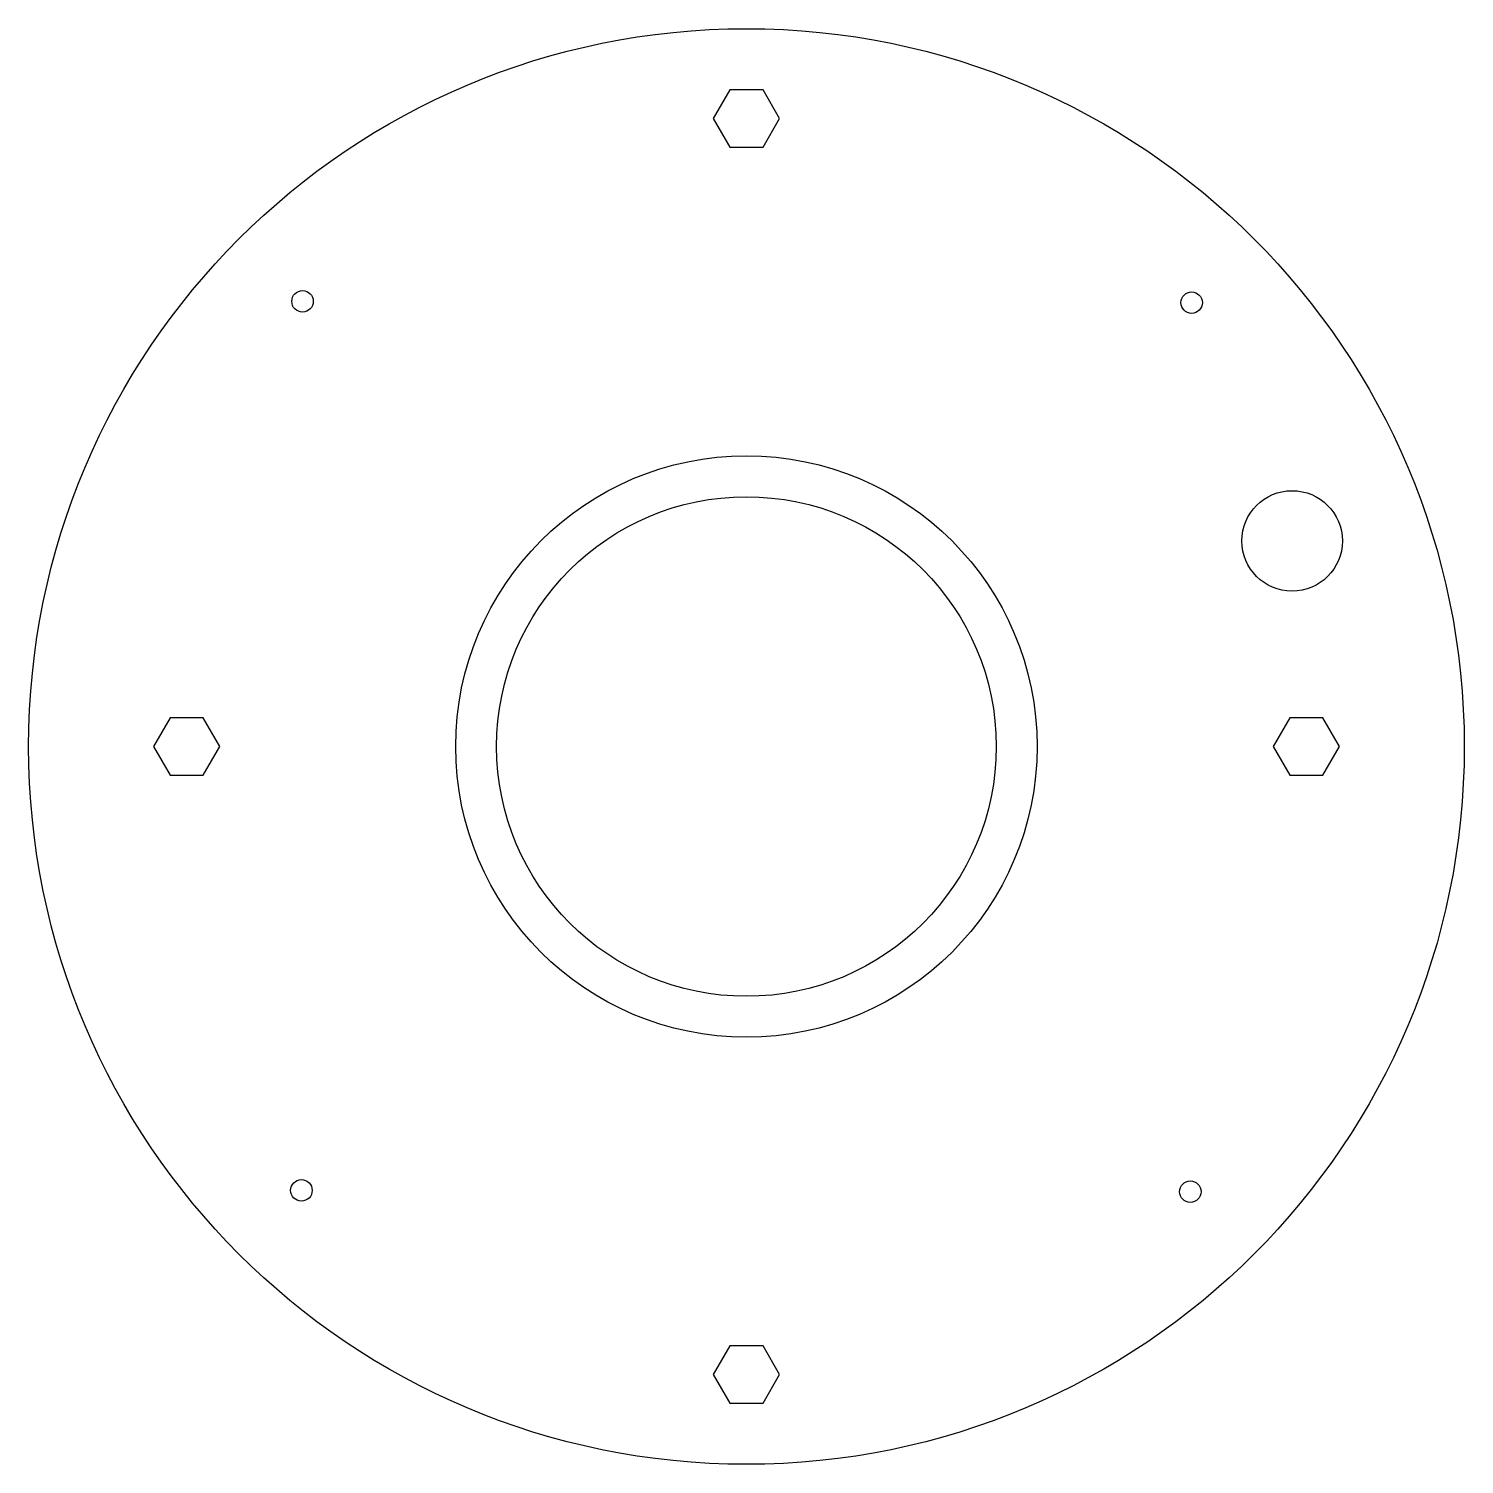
# Model space of a CAD drawing. Header units: millimetres. Extents: x -48 to 52, y -49 to 51.
import ezdxf

# ---------------------------------------------------------------- set-up
doc = ezdxf.new("R2010")
doc.units = ezdxf.units.MM
doc.layers.get('0').update_dxf_attribs({"linetype": 'CONTINUOUS'})

msp = doc.modelspace()

# ---------------------------------------------------------------- linework, layer by layer
for points in [[(4.3, 44.43), (3.15, 46.43), (0.84, 46.43), (-0.32, 44.43), (0.84, 42.43), (3.15, 42.43)], [(-35.85, 2.68), (-38.16, 2.68), (-39.32, 0.68), (-38.16, -1.32), (-35.85, -1.32), (-34.7, 0.68)], [(38.68, 0.68), (39.84, -1.32), (42.15, -1.32), (43.3, 0.68), (42.15, 2.68), (39.84, 2.68)], [(-0.32, -43.07), (0.84, -45.07), (3.15, -45.07), (4.3, -43.07), (3.15, -41.07), (0.84, -41.07)]]:
    msp.add_lwpolyline(points, close=True)
for centre, radius in [((1.99, 0.68), 50), ((-28.93, 31.69), 0.75), ((33, 31.6), 0.75), ((1.99, 0.68), 20.25), ((1.99, 0.68), 17.4), ((40, 15), 3.5), ((-29.01, -30.24), 0.75), ((32.91, -30.33), 0.75)]:
    msp.add_circle(centre, radius)

doc.saveas('drawing.dxf')
